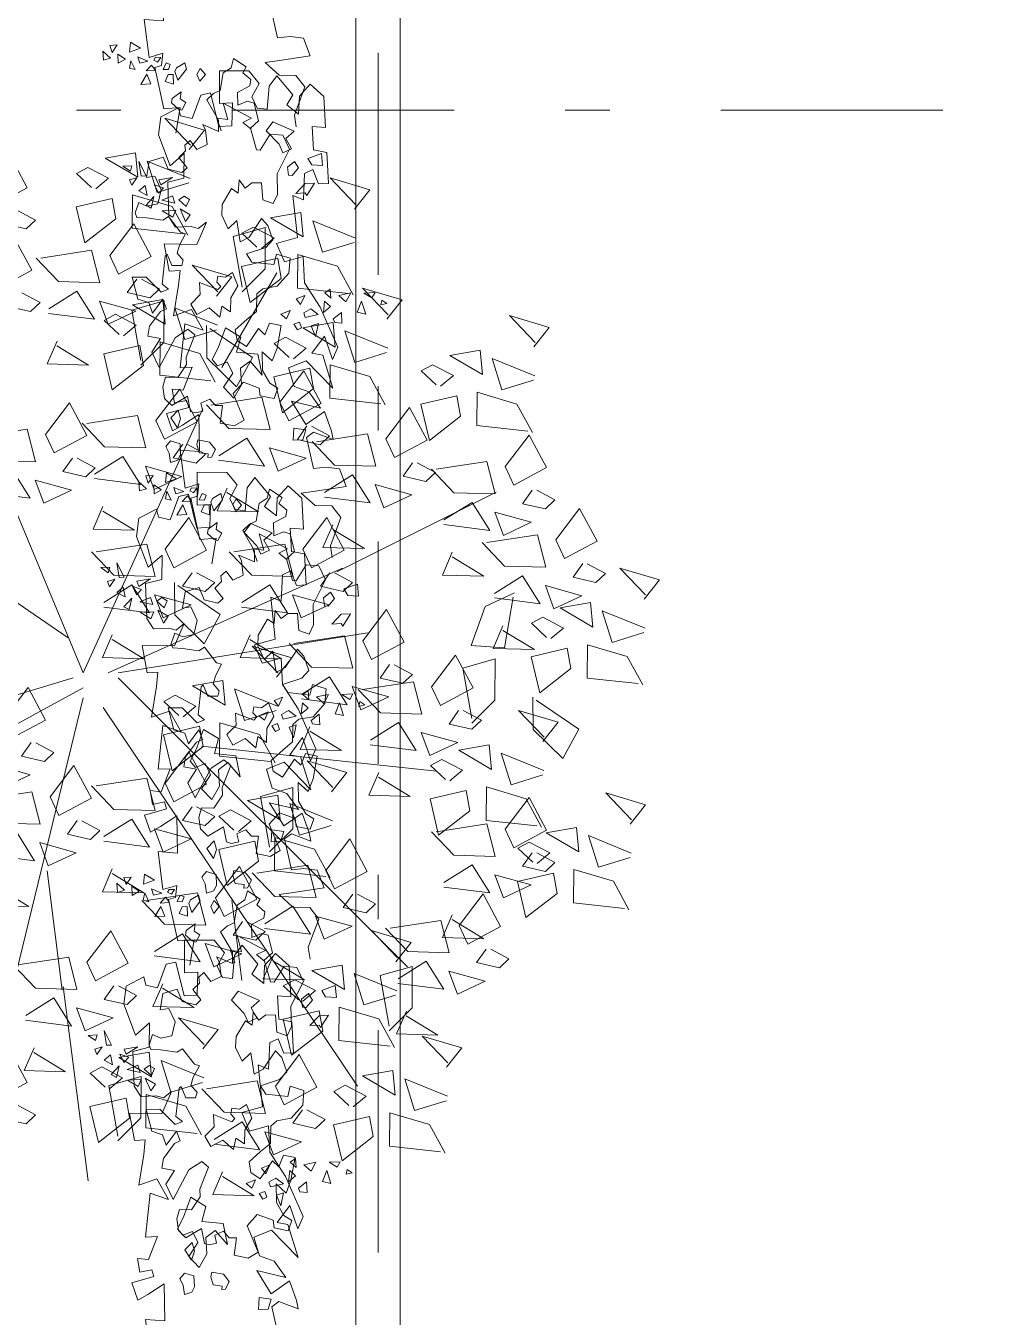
# Model space of a CAD drawing. Header units: millimetres. Extents: x -667 to -468, y -723 to -475.
# Drawn here: x -641.941 to -639.785, y -518.405 to -515.498 of the extents above; entities that cross this region are included whole.
import ezdxf

# ---------------------------------------------------------------- set-up
doc = ezdxf.new("R2010")
doc.units = ezdxf.units.MM
doc.linetypes.add('CENTER', pattern=[2, 1.25, -0.25, 0.25, -0.25])
doc.linetypes.add('DASHDOT', pattern=[1, 0.5, -0.25, 0, -0.25])
doc.layers.get('0').update_dxf_attribs({"lineweight": 9})
doc.layers.add('dinding', color=36, linetype='Continuous', lineweight=9)
doc.layers.add('GRID', color=250, linetype='CENTER', lineweight=0)
doc.layers.add('LANDSCAPE', color=7, linetype='Continuous', lineweight=9, true_color=0x002409)

# ---------------------------------------------------------------- blocks, each defined once
blk = doc.blocks.new('23ERF')
at = {"lineweight": 0}
for p, q in [((4558705.7, 561420.9), (4558850.5, 561461.7)), ((4558850.5, 561461.7), (4558849.7, 561275.5)), ((4558746.1, 561193.2), (4558705.7, 561420.9)), ((4558849.7, 561275.5), (4558746, 561172.5)), ((4558250.6, 561090.3), (4558395.4, 561131.1)), ((4558291.1, 560862.7), (4558250.6, 561090.3)), ((4558395.4, 561131.1), (4558394.7, 560945)), ((4558588.3, 560875.3), (4558586.8, 561021.4)), ((4558601.5, 561007), (4558792.9, 560877.1)), ((4558394.7, 560945), (4558291, 560842)), ((4558721.1, 560744.9), (4558588.3, 560875.3)), ((4558792.9, 560877.1), (4558721.1, 560744.9)), ((4558443.5, 559718.3), (4558442, 559864.5)), ((4558456.7, 559850), (4558648.1, 559720.2)), ((4559840.4, 559755.8), (4559972.9, 559817.7)), ((4559776.8, 559580.9), (4559840.4, 559755.8)), ((4559965.8, 559798.3), (4559926.8, 559570.3)), ((4558576.3, 559588), (4558443.5, 559718.3)), ((4558648.1, 559720.2), (4558576.3, 559588)), ((4559926.8, 559570.3), (4559776.8, 559580.9)), ((4559740, 559478.9), (4559884.7, 559519.7)), ((4559884.7, 559519.7), (4559884, 559333.5)), ((4559780.4, 559251.2), (4559740, 559478.9)), ((4560056.9, 559201.9), (4560055.4, 559348)), ((4559884, 559333.5), (4559780.3, 559230.5)), ((4560070.2, 559333.5), (4560261.5, 559203.7)), ((4560189.8, 559071.5), (4560056.9, 559201.9)), ((4560261.5, 559203.7), (4560189.8, 559071.5)), ((4558829.8, 558900.5), (4558974.6, 558941.2)), ((4558974.6, 558941.2), (4558973.9, 558755.1)), ((4558870.2, 558672.8), (4558829.8, 558900.5)), ((4558973.9, 558755.1), (4558870.1, 558652.1)), ((4559367.6, 558094.7), (4559512.4, 558135.5)), ((4559512.4, 558135.5), (4559511.7, 557949.4)), ((4559408, 557867), (4559367.6, 558094.7)), ((4559511.7, 557949.4), (4559408, 557846.4)), ((4558147.2, 557598.9), (4558292, 557639.7)), ((4558187.6, 557371.2), (4558147.2, 557598.9)), ((4558292, 557639.7), (4558291.3, 557453.5)), ((4558291.3, 557453.5), (4558187.5, 557350.5))]:
    blk.add_line(p, q, dxfattribs=at)
for points in [[(4558507.7, 561813.3), (4558576.7, 561900.6), (4558398.2, 561953.5), (4558513.6, 561833.1)], [(4557593, 561646.2), (4557700.3, 561788), (4557779.1, 561641.2), (4557632.1, 561562.5), (4557593, 561646.2)], [(4558276.4, 561687.9), (4558266.1, 561798.7), (4558129.5, 561774.4), (4558276.4, 561687.9)], [(4558088.4, 561635.8), (4558145.7, 561683.5), (4558052.4, 561732.6), (4558001, 561704.7), (4558068.6, 561641.6)], [(4558506.3, 561662.9), (4558363.9, 561618.9), (4558319.7, 561761.2), (4558512.2, 561682.7)], [(4559252.4, 561544.8), (4559321.3, 561632.1), (4559142.8, 561684.9), (4559258.2, 561564.6)], [(4558481.5, 561433.3), (4558251.6, 561458.2), (4558253, 561608.6), (4558431.5, 561555.8), (4558501.4, 561427.4)], [(4558178.1, 561501.5), (4558037.9, 561392.2), (4557999.6, 561554.3), (4558161.9, 561592.5), (4558178.1, 561501.5)], [(4557714.2, 561539.6), (4557671.2, 561478.8), (4557774, 561455.3), (4557816.5, 561495.5), (4557734.9, 561539)], [(4559021.1, 561419.3), (4559010.7, 561530.1), (4558874.1, 561505.9), (4559021.1, 561419.3)], [(4559251, 561394.3), (4559108.5, 561350.3), (4559064.4, 561492.7), (4559256.9, 561414.2)], [(4558151.5, 561336.3), (4558258.8, 561478.1), (4558337.6, 561331.3), (4558190.6, 561252.6), (4558151.5, 561336.3)], [(4558833.1, 561367.2), (4558890.4, 561414.9), (4558797, 561464), (4558745.7, 561436.2), (4558813.3, 561373.1)], [(4557613.7, 561274.3), (4557720.9, 561416.1), (4557799.7, 561269.3), (4557652.8, 561190.6), (4557613.7, 561274.3)], [(4557840.7, 561324), (4558069.3, 561359.2), (4558106.8, 561213.5), (4557920.7, 561218.5), (4557820.1, 561324.6)], [(4558922.8, 561232.9), (4558782.6, 561123.6), (4558744.3, 561285.8), (4558906.6, 561323.9), (4558922.8, 561232.9)], [(4559226.2, 561164.7), (4558996.3, 561189.6), (4558997.6, 561340.1), (4559176.2, 561287.2), (4559246, 561158.8)], [(4558631.8, 561152.2), (4558700.8, 561239.5), (4558522.3, 561292.4), (4558637.7, 561172)], [(4558655.5, 560831.2), (4558902.5, 561257.3)], [(4558272.7, 561229.7), (4558229.7, 561168.9), (4558332.5, 561145.4), (4558375, 561185.6), (4558293.4, 561229.2)], [(4557734.9, 561167.7), (4557691.9, 561106.9), (4557794.7, 561083.5), (4557837.2, 561123.6), (4557755.6, 561167.2)], [(4557876, 561095.8), (4558002.3, 561175), (4558081.6, 561048.9), (4557875.4, 561075.1)], [(4558400.5, 561026.8), (4558390.2, 561137.6), (4558253.6, 561113.3), (4558400.5, 561026.8)], [(4559397.2, 561048.9), (4559466.1, 561136.2), (4559287.6, 561189.1), (4559403, 561068.7)], [(4558104.5, 561130.9), (4558143.1, 561026.5), (4558268.8, 561085.1), (4558104.5, 561130.9)], [(4558630.4, 561001.8), (4558488, 560957.8), (4558443.8, 561100.1), (4558636.3, 561021.6)], [(4558212.6, 560974.7), (4558269.8, 561022.4), (4558176.5, 561071.5), (4558125.1, 561043.6), (4558192.7, 560980.5)], [(4559165.9, 560923.5), (4559155.5, 561034.3), (4559018.9, 561010), (4559165.9, 560923.5)], [(4560059.1, 560925), (4560128.1, 561012.3), (4559949.5, 561065.1), (4560064.9, 560944.8)], [(4558977.9, 560871.4), (4559035.2, 560919.1), (4558941.8, 560968.2), (4558890.4, 560940.3), (4558958.1, 560877.2)], [(4559395.8, 560898.5), (4559253.3, 560854.5), (4559209.2, 560996.8), (4559401.7, 560918.3)], [(4557913.4, 560950.1), (4557869.3, 560847.9), (4558055.4, 560842.9), (4557912.9, 560929.4)], [(4558302.2, 560840.4), (4558162, 560731.1), (4558123.7, 560893.2), (4558286, 560931.4), (4558302.2, 560840.4)], [(4558605.6, 560772.2), (4558375.7, 560797.1), (4558377.1, 560947.5), (4558555.6, 560894.7), (4558625.5, 560766.3)], [(4559827.8, 560799.5), (4559817.4, 560910.3), (4559680.8, 560886.1), (4559827.8, 560799.5)], [(4560057.7, 560774.6), (4559915.2, 560730.5), (4559871.1, 560872.9), (4560063.6, 560794.4)], [(4559067.6, 560737.1), (4558927.4, 560627.8), (4558889.1, 560789.9), (4559051.4, 560828.1), (4559067.6, 560737.1)], [(4558916.8, 560675.2), (4559024.1, 560817), (4559102.9, 560670.2), (4558955.9, 560591.5), (4558916.8, 560675.2)], [(4559371, 560668.9), (4559141.1, 560693.8), (4559142.4, 560844.2), (4559320.9, 560791.4), (4559390.8, 560663)], [(4559639.8, 560747.4), (4559697.1, 560795.1), (4559603.8, 560844.3), (4559552.4, 560816.4), (4559620, 560753.3)], [(4558358.3, 560592.6), (4558465.6, 560734.4), (4558544.4, 560587.6), (4558397.4, 560508.9), (4558358.3, 560592.6)], [(4558606.1, 560662.9), (4558834.7, 560698.1), (4558872.1, 560552.4), (4558686, 560557.4), (4558585.4, 560663.5)], [(4559729.5, 560613.1), (4559589.3, 560503.8), (4559551, 560666), (4559713.3, 560704.1), (4559729.5, 560613.1)], [(4560032.9, 560544.9), (4559803, 560569.9), (4559804.4, 560720.3), (4559982.9, 560667.4), (4560052.7, 560539)], [(4557861.9, 560530.6), (4557969.2, 560672.4), (4558048, 560525.6), (4557901, 560446.9), (4557861.9, 560530.6)], [(4558047.6, 560580.3), (4558276.2, 560615.5), (4558313.6, 560469.8), (4558127.5, 560474.8), (4558026.9, 560580.9)], [(4558031.1, 559457.5), (4558569.9, 560646)], [(4559392.6, 560509.9), (4559499.8, 560651.7), (4559578.7, 560504.9), (4559431.7, 560426.2), (4559392.6, 560509.9)], [(4557963.7, 559614.4), (4556526.8, 560601.1)], [(4559038.1, 560568.6), (4558995.1, 560507.8), (4559097.9, 560484.3), (4559140.4, 560524.5), (4559058.8, 560568.1)], [(4557551.2, 560518.3), (4557779.7, 560553.5), (4557817.2, 560407.8), (4557631.1, 560412.8), (4557530.5, 560518.9)], [(4558031.1, 559457.5), (4557582, 560533.8)], [(4558641.3, 560434.7), (4558767.6, 560513.9), (4558847, 560387.8), (4558640.8, 560414)], [(4559081.8, 560497.7), (4559310.4, 560532.8), (4559347.9, 560387.1), (4559161.8, 560392.2), (4559061.2, 560498.2)], [(4559930.4, 560386), (4560037.7, 560527.8), (4560116.5, 560381), (4559969.5, 560302.3), (4559930.4, 560386)], [(4558479.6, 560486), (4558436.6, 560425.1), (4558539.4, 560401.7), (4558581.9, 560441.9), (4558500.3, 560485.4)], [(4558869.9, 560469.8), (4558908.4, 560365.4), (4559034.2, 560424), (4558869.9, 560469.8)], [(4557983.1, 560424), (4557940.1, 560363.2), (4558043, 560339.7), (4558085.4, 560379.9), (4558003.8, 560423.4)], [(4558082.8, 560352), (4558209.1, 560431.3), (4558288.5, 560305.1), (4558082.3, 560331.4)], [(4558311.4, 560387.2), (4558349.9, 560282.8), (4558475.7, 560341.4), (4558311.4, 560387.2)], [(4559513.8, 560403.3), (4559470.8, 560342.5), (4559573.6, 560319.1), (4559616.1, 560359.2), (4559534.5, 560402.8)], [(4559619.6, 560373.7), (4559848.2, 560408.9), (4559885.7, 560263.2), (4559699.6, 560268.2), (4559599, 560374.3)], [(4557586.4, 560290), (4557712.7, 560369.3), (4557792, 560243.2), (4557585.8, 560269.4)], [(4557814.9, 560325.2), (4557853.5, 560220.8), (4557979.2, 560279.4), (4557814.9, 560325.2)], [(4559117.1, 560269.4), (4559243.4, 560348.6), (4559322.7, 560222.5), (4559116.5, 560248.7)], [(4558678.8, 560289), (4558634.6, 560186.8), (4558820.7, 560181.8), (4558678.2, 560268.3)], [(4559172, 559911.8), (4559890.4, 560270.6)], [(4559345.6, 560304.5), (4559384.2, 560200.2), (4559509.9, 560258.8), (4559345.6, 560304.5)], [(4560051.6, 560279.4), (4560008.6, 560218.5), (4560111.4, 560195.1), (4560153.9, 560235.3), (4560072.3, 560278.8)], [(4559654.9, 560145.4), (4559781.2, 560224.7), (4559860.5, 560098.5), (4559654.3, 560124.8)], [(4558120.3, 560206.3), (4558076.1, 560104.2), (4558262.2, 560099.2), (4558119.7, 560185.7)], [(4558399.7, 560014.1), (4558507, 560155.9), (4558585.8, 560009.1), (4558438.8, 559930.4), (4558399.7, 560014.1)], [(4559020.2, 560014.1), (4559127.5, 560155.9), (4559206.3, 560009.1), (4559059.4, 559930.4), (4559020.2, 560014.1)], [(4559883.4, 560180.6), (4559922, 560076.2), (4560047.7, 560134.8), (4559883.4, 560180.6)], [(4560157.9, 560055.4), (4560265.2, 560197.2), (4560344, 560050.4), (4560197, 559971.7), (4560157.9, 560055.4)], [(4559154.5, 560123.7), (4559110.4, 560021.6), (4559296.5, 560016.5), (4559154, 560103)], [(4558089, 560001.8), (4558317.5, 560037), (4558355, 559891.3), (4558168.9, 559896.3), (4558068.3, 560002.4)], [(4558709.5, 560001.8), (4558938.1, 560037), (4558975.5, 559891.3), (4558789.4, 559896.3), (4558688.8, 560002.4)], [(4559847.2, 560043.2), (4560075.7, 560078.3), (4560113.2, 559932.6), (4559927.1, 559937.7), (4559826.5, 560043.7)], [(4559692.3, 559999.7), (4559648.2, 559897.6), (4559834.3, 559892.6), (4559691.8, 559979.1)], [(4558143.3, 559457.5), (4559198.6, 559928.4)], [(4560279.2, 559948.8), (4560236.1, 559888), (4560339, 559864.5), (4560381.4, 559904.7), (4560299.9, 559948.3)], [(4560555.5, 559788.7), (4560624.5, 559876), (4560446, 559928.8), (4560561.4, 559808.5)], [(4558521, 559907.5), (4558477.9, 559846.7), (4558580.8, 559823.2), (4558623.2, 559863.4), (4558541.6, 559907)], [(4559141.5, 559907.5), (4559098.5, 559846.7), (4559201.3, 559823.2), (4559243.8, 559863.4), (4559162.2, 559907)], [(4559882.4, 559814.9), (4560008.7, 559894.1), (4560088.1, 559768), (4559881.8, 559794.2)], [(4558124.2, 559773.6), (4558250.5, 559852.8), (4558329.8, 559726.7), (4558123.6, 559752.9)], [(4558352.8, 559808.7), (4558391.3, 559704.3), (4558517.1, 559762.9), (4558352.8, 559808.7)], [(4558744.7, 559773.6), (4558871, 559852.8), (4558950.4, 559726.7), (4558744.2, 559752.9)], [(4558973.3, 559808.7), (4559011.9, 559704.3), (4559137.6, 559762.9), (4558973.3, 559808.7)], [(4560111, 559850), (4560149.5, 559745.7), (4560275.3, 559804.3), (4560111, 559850)], [(4559289.1, 559600.9), (4559396.4, 559742.7), (4559475.2, 559595.9), (4559328.3, 559517.2), (4559289.1, 559600.9)], [(4560324.2, 559663.2), (4560313.9, 559774), (4560177.3, 559749.8), (4560324.2, 559663.2)], [(4560136.2, 559611.2), (4560193.5, 559658.8), (4560100.2, 559708), (4560048.8, 559680.1), (4560116.4, 559617)], [(4560554.1, 559638.3), (4560411.7, 559594.3), (4560367.5, 559736.6), (4560560, 559658.1)], [(4558161.6, 559627.9), (4558117.5, 559525.7), (4558303.6, 559520.7), (4558161.1, 559607.2)], [(4558188.2, 559457.5), (4559310.9, 559636.9)], [(4558782.2, 559627.9), (4558738, 559525.7), (4558924.1, 559520.7), (4558781.6, 559607.2)], [(4559919.9, 559669.2), (4559875.7, 559567.1), (4560061.8, 559562), (4559919.3, 559648.5)], [(4558900.7, 559437.5), (4558969.7, 559524.8), (4558791.2, 559577.6), (4558906.6, 559457.3)], [(4558978.4, 559588.7), (4559207, 559623.8), (4559244.4, 559478.1), (4559058.3, 559483.2), (4558957.7, 559589.2)], [(4560529.3, 559408.6), (4560299.4, 559433.6), (4560300.8, 559584), (4560479.3, 559531.2), (4560549.2, 559402.8)], [(4559599.4, 559394.3), (4559706.7, 559536.1), (4559785.5, 559389.3), (4559638.5, 559310.6), (4559599.4, 559394.3)], [(4560225.9, 559476.9), (4560085.7, 559367.6), (4560047.4, 559529.7), (4560209.7, 559567.9), (4560225.9, 559476.9)], [(4559410.4, 559494.3), (4559367.4, 559433.5), (4559470.2, 559410), (4559512.7, 559450.2), (4559431.1, 559493.8)], [(4557986.2, 559435), (4556212.4, 558896.8)], [(4558188.2, 559435), (4559490.5, 558134.4)], [(4558669.4, 559312), (4558659.1, 559422.8), (4558522.5, 559398.6), (4558669.4, 559312)], [(4559013.6, 559360.4), (4559139.9, 559439.6), (4559219.3, 559313.5), (4559013.1, 559339.7)], [(4559242.2, 559395.5), (4559280.8, 559291.2), (4559406.5, 559349.8), (4559242.2, 559395.5)], [(4559288.7, 559382.1), (4559517.3, 559417.2), (4559554.7, 559271.5), (4559368.6, 559276.6), (4559268, 559382.6)], [(4558031.1, 559390.2), (4556392.1, 558493.2)], [(4558031.1, 559345.3), (4557582, 557506.5)], [(4557675.7, 559249.7), (4557783, 559391.5), (4557861.8, 559244.7), (4557714.8, 559166), (4557675.7, 559249.7)], [(4558481.5, 559259.9), (4558538.7, 559307.6), (4558445.4, 559356.8), (4558394, 559328.9), (4558461.6, 559265.8)], [(4558899.4, 559287.1), (4558756.9, 559243.1), (4558712.7, 559385.4), (4558905.2, 559306.9)], [(4558120.9, 559300.5), (4559266, 557596.2)], [(4559720.7, 559287.7), (4559677.7, 559226.9), (4559780.5, 559203.4), (4559823, 559243.6), (4559741.4, 559287.2)], [(4560100.4, 559148.3), (4560169.4, 559235.6), (4559990.9, 559288.4), (4560106.3, 559168.1)], [(4558874.5, 559057.4), (4558644.6, 559082.4), (4558646, 559232.8), (4558824.5, 559180), (4558894.4, 559051.6)], [(4559323.9, 559153.8), (4559450.2, 559233), (4559529.6, 559106.9), (4559323.4, 559133.1)], [(4558571.2, 559125.7), (4558430.9, 559016.4), (4558392.6, 559178.5), (4558554.9, 559216.7), (4558571.2, 559125.7)], [(4559051.1, 559214.7), (4559006.9, 559112.5), (4559193, 559107.5), (4559050.5, 559194)], [(4559552.5, 559188.9), (4559591, 559084.6), (4559716.8, 559143.2), (4559552.5, 559188.9)], [(4557797, 559143.1), (4557754, 559082.3), (4557856.8, 559058.8), (4557899.3, 559099), (4557817.7, 559142.6)], [(4558565.7, 559127), (4559621, 559014.9)], [(4559869.2, 559022.8), (4559858.8, 559133.6), (4559722.2, 559109.4), (4559869.2, 559022.8)], [(4558399.7, 558960.5), (4558507, 559102.3), (4558585.8, 558955.5), (4558438.8, 558876.8), (4558399.7, 558960.5)], [(4559148.9, 558921), (4559217.9, 559008.3), (4559039.4, 559061.2), (4559154.8, 558940.8)], [(4559681.2, 558970.7), (4559738.4, 559018.4), (4559645.1, 559067.6), (4559593.7, 559039.7), (4559661.3, 558976.6)], [(4560099.1, 558997.9), (4559956.6, 558953.8), (4559912.5, 559096.2), (4560104.9, 559017.7)], [(4557628.8, 559044.3), (4557667.3, 558939.9), (4557793.1, 558998.6), (4557628.8, 559044.3)], [(4557882.6, 558898.5), (4557989.8, 559040.3), (4558068.7, 558893.5), (4557921.7, 558814.8), (4557882.6, 558898.5)], [(4559361.4, 559008.1), (4559317.2, 558905.9), (4559503.3, 558900.9), (4559360.8, 558987.4)], [(4558089, 558948.2), (4558317.5, 558983.4), (4558355, 558837.7), (4558168.9, 558842.7), (4558068.3, 558948.8)], [(4560074.3, 558768.2), (4559844.4, 558793.2), (4559845.7, 558943.6), (4560024.2, 558890.7), (4560094.1, 558762.3)], [(4557571.8, 558886.2), (4557800.4, 558921.4), (4557837.9, 558775.7), (4557651.8, 558780.7), (4557551.2, 558886.8)], [(4558917.7, 558795.6), (4558907.3, 558906.3), (4558770.7, 558882.1), (4558917.7, 558795.6)], [(4559770.9, 558836.4), (4559630.7, 558727.1), (4559592.4, 558889.3), (4559754.7, 558927.4), (4559770.9, 558836.4)], [(4559930.4, 558753.9), (4560037.7, 558895.7), (4560116.5, 558748.9), (4559969.5, 558670.2), (4559930.4, 558753.9)], [(4560493.5, 558776.4), (4560562.4, 558863.7), (4560383.9, 558916.5), (4560499.3, 558796.2)], [(4558521, 558853.9), (4558477.9, 558793), (4558580.8, 558769.6), (4558623.2, 558809.8), (4558541.6, 558853.3)], [(4558729.7, 558743.5), (4558786.9, 558791.1), (4558693.6, 558840.3), (4558642.2, 558812.4), (4558709.8, 558749.3)], [(4559147.6, 558770.6), (4559005.1, 558726.6), (4558960.9, 558868.9), (4559153.4, 558790.4)], [(4558003.8, 558791.9), (4557960.8, 558731.1), (4558063.6, 558707.6), (4558106.1, 558747.8), (4558024.5, 558791.3)], [(4558124.2, 558719.9), (4558250.5, 558799.2), (4558329.8, 558673), (4558123.6, 558699.3)], [(4558352.8, 558755.1), (4558391.3, 558650.7), (4558517.1, 558709.3), (4558352.8, 558755.1)], [(4559619.6, 558741.6), (4559848.2, 558776.8), (4559885.7, 558631.1), (4559699.6, 558636.1), (4559599, 558742.2)], [(4560262.2, 558650.9), (4560251.8, 558761.7), (4560115.2, 558737.5), (4560262.2, 558650.9)], [(4557607.1, 558657.9), (4557733.4, 558737.2), (4557812.7, 558611.1), (4557606.5, 558637.3)], [(4558819.4, 558609.2), (4558679.2, 558499.9), (4558640.9, 558662), (4558803.2, 558700.2), (4558819.4, 558609.2)], [(4559122.8, 558541), (4558892.8, 558565.9), (4558894.2, 558716.3), (4559072.7, 558663.5), (4559142.6, 558535.1)], [(4559123.7, 558568), (4559230.9, 558709.7), (4559309.7, 558562.9), (4559162.8, 558484.2), (4559123.7, 558568)], [(4560492.1, 558626), (4560349.6, 558582), (4560305.5, 558724.3), (4560498, 558645.8)], [(4557835.6, 558693.1), (4557874.2, 558588.7), (4557999.9, 558647.3), (4557835.6, 558693.1)], [(4560074.2, 558598.8), (4560131.5, 558646.5), (4560038.1, 558695.7), (4559986.7, 558667.8), (4560054.4, 558604.7)], [(4560051.6, 558647.3), (4560008.6, 558586.5), (4560111.4, 558563), (4560153.9, 558603.2), (4560072.3, 558646.7)], [(4558627.2, 558444), (4558734.5, 558585.8), (4558813.3, 558439), (4558666.3, 558360.3), (4558627.2, 558444)], [(4558812.9, 558555.7), (4559041.5, 558590.8), (4559079, 558445.2), (4558892.9, 558450.2), (4558792.3, 558556.2)], [(4559654.9, 558513.3), (4559781.2, 558592.6), (4559860.5, 558466.4), (4559654.3, 558492.7)], [(4557937.1, 558028.2), (4557869.7, 558566.4)], [(4558161.6, 558574.2), (4558117.5, 558472.1), (4558303.6, 558467.1), (4558161.1, 558553.6)], [(4559883.4, 558548.5), (4559922, 558444.1), (4560047.7, 558502.7), (4559883.4, 558548.5)], [(4560163.9, 558464.6), (4560023.7, 558355.3), (4559985.4, 558517.4), (4560147.7, 558555.6), (4560163.9, 558464.6)], [(4560467.3, 558396.3), (4560237.4, 558421.3), (4560238.7, 558571.7), (4560417.2, 558518.9), (4560487.1, 558390.5)], [(4557644.5, 558512.3), (4557600.4, 558410.1), (4557786.5, 558405.1), (4557644, 558491.6)], [(4558316.5, 558431.7), (4558545.1, 558466.9), (4558582.5, 558321.2), (4558396.4, 558326.2), (4558295.8, 558432.3)], [(4558700.5, 558431.8), (4558745.4, 558073)], [(4558848.2, 558327.4), (4558974.5, 558406.7), (4559053.8, 558280.5), (4558847.6, 558306.7)], [(4559244.9, 558461.4), (4559201.9, 558400.5), (4559304.7, 558377.1), (4559347.2, 558417.3), (4559265.6, 558460.8)], [(4559723.5, 558320.1), (4559830.8, 558461.8), (4559909.6, 558315), (4559762.6, 558236.3), (4559723.5, 558320.1)], [(4559076.7, 558362.6), (4559115.3, 558258.2), (4559241, 558316.8), (4559076.7, 558362.6)], [(4559692.3, 558367.7), (4559648.2, 558265.5), (4559834.3, 558260.5), (4559691.8, 558347)], [(4558048, 558154.8), (4558155.3, 558296.5), (4558234.1, 558149.8), (4558087.2, 558071.1), (4558048, 558154.8)], [(4558748.5, 558337.4), (4558705.5, 558276.6), (4558808.3, 558253.1), (4558850.8, 558293.3), (4558769.2, 558336.8)], [(4559438.5, 558156.6), (4559507.5, 558243.9), (4559329, 558296.8), (4559444.4, 558176.4)], [(4559412.8, 558307.8), (4559641.4, 558342.9), (4559678.8, 558197.3), (4559492.7, 558202.3), (4559392.1, 558308.3)], [(4558351.7, 558203.4), (4558478, 558282.7), (4558557.4, 558156.6), (4558351.2, 558182.8)], [(4558580.3, 558238.6), (4558618.9, 558134.2), (4558744.6, 558192.8), (4558580.3, 558238.6)], [(4557737.3, 558142.5), (4557965.9, 558177.7), (4558003.3, 558032), (4557817.2, 558037), (4557716.6, 558143.1)], [(4558885.6, 558181.7), (4558841.5, 558079.6), (4559027.6, 558074.6), (4558885.1, 558161.1)], [(4559844.8, 558213.4), (4559801.8, 558152.6), (4559904.6, 558129.2), (4559947.1, 558169.3), (4559865.5, 558212.9)], [(4559207.3, 558031.2), (4559196.9, 558141.9), (4559060.3, 558117.7), (4559207.3, 558031.2)], [(4559448, 558079.5), (4559574.3, 558158.7), (4559653.7, 558032.6), (4559447.5, 558058.8)], [(4558389.2, 558057.8), (4558345, 557955.6), (4558531.1, 557950.6), (4558388.6, 558037.1)], [(4559019.3, 557979.1), (4559076.5, 558026.8), (4558983.2, 558075.9), (4558931.8, 558048), (4558999.4, 557984.9)], [(4559437.2, 558006.2), (4559294.7, 557962.2), (4559250.5, 558104.5), (4559443, 558026)], [(4559676.6, 558114.6), (4559715.2, 558010.3), (4559840.9, 558068.9), (4559676.6, 558114.6)], [(4557941.3, 558044.7), (4558053.5, 557170.1)], [(4558169.3, 558048.2), (4558126.3, 557987.3), (4558229.1, 557963.9), (4558271.6, 558004.1), (4558190, 558047.6)], [(4557772.5, 557914.2), (4557898.8, 557993.5), (4557978.2, 557867.3), (4557772, 557893.6)], [(4558001.1, 557949.4), (4558039.7, 557845), (4558165.4, 557903.6), (4558001.1, 557949.4)], [(4559412.3, 557776.6), (4559182.4, 557801.5), (4559183.8, 557951.9), (4559362.3, 557899.1), (4559432.2, 557770.7)], [(4558569.8, 557764.1), (4558638.7, 557851.4), (4558460.2, 557904.2), (4558575.6, 557783.9)], [(4559109, 557844.8), (4558968.7, 557735.5), (4558930.4, 557897.6), (4559092.7, 557935.8), (4559109, 557844.8)], [(4559485.5, 557933.8), (4559441.3, 557831.7), (4559627.4, 557826.6), (4559484.9, 557913.2)], [(4557810, 557768.5), (4557765.9, 557666.4), (4557951.9, 557661.4), (4557809.4, 557747.9)], [(4559666.1, 557681.5), (4559735, 557768.8), (4559556.5, 557821.6), (4559671.9, 557701.3)], [(4557593, 557617.6), (4557700.3, 557759.4), (4557779.1, 557612.6), (4557632.1, 557533.9), (4557593, 557617.6)], [(4558338.5, 557638.6), (4558328.1, 557749.4), (4558191.5, 557725.2), (4558338.5, 557638.6)], [(4558568.4, 557613.7), (4558425.9, 557569.7), (4558381.8, 557712), (4558574.3, 557633.5)], [(4558896.1, 557597), (4559003.4, 557738.7), (4559082.2, 557591.9), (4558935.2, 557513.2), (4558896.1, 557597)], [(4558150.5, 557586.5), (4558207.8, 557634.2), (4558114.4, 557683.4), (4558063, 557655.5), (4558130.7, 557592.4)], [(4559434.8, 557556), (4559424.4, 557666.8), (4559287.8, 557642.6), (4559434.8, 557556)], [(4558585.4, 557584.7), (4558814, 557619.9), (4558851.4, 557474.2), (4558665.3, 557479.2), (4558564.7, 557585.3)], [(4559246.8, 557503.9), (4559304.1, 557551.6), (4559210.7, 557600.7), (4559159.3, 557572.9), (4559227, 557509.8)], [(4559664.7, 557531), (4559522.2, 557487), (4559478.1, 557629.4), (4559670.6, 557550.9)], [(4558240.2, 557452.3), (4558100, 557342.9), (4558061.7, 557505.1), (4558224, 557543.2), (4558240.2, 557452.3)], [(4558543.6, 557384), (4558313.7, 557409), (4558315, 557559.4), (4558493.5, 557506.6), (4558563.4, 557378.2)], [(4557714.2, 557511), (4557671.2, 557450.2), (4557774, 557426.7), (4557816.5, 557466.9), (4557734.9, 557510.5)], [(4559017.4, 557490.4), (4558974.4, 557429.5), (4559077.2, 557406.1), (4559119.7, 557446.3), (4559038.1, 557489.8)], [(4559639.9, 557301.4), (4559410, 557326.3), (4559411.3, 557476.7), (4559589.8, 557423.9), (4559659.7, 557295.5)], [(4558620.6, 557356.4), (4558746.9, 557435.7), (4558826.3, 557309.5), (4558620.1, 557335.8)], [(4559336.5, 557369.6), (4559196.3, 557260.3), (4559158, 557422.5), (4559320.3, 557460.6), (4559336.5, 557369.6)], [(4558849.2, 557391.6), (4558887.8, 557287.2), (4559013.5, 557345.8), (4558849.2, 557391.6)], [(4558658.1, 557210.7), (4558613.9, 557108.6), (4558800, 557103.6), (4558657.5, 557190.1)]]:
    blk.add_lwpolyline(points, dxfattribs=at)
blk = doc.blocks.new('SEMAK')
at = {"layer": 'LANDSCAPE', "lineweight": 5}
for p, q in [((489.1515, 51.826), (489.1637, 51.8539)), ((489.1637, 51.8539), (489.1681, 51.8928)), ((489.1681, 51.8928), (489.1987, 51.8848)), ((489.1987, 51.8848), (489.2107, 51.8621)), ((489.2107, 51.8621), (489.2113, 51.817)), ((489.281, 51.8239), (489.2891, 51.8589)), ((489.2891, 51.8589), (489.326, 51.8656)), ((489.3244, 51.8801), (489.3394, 51.8793)), ((489.326, 51.8656), (489.3244, 51.8801)), ((489.3394, 51.8793), (489.3569, 51.848)), ((489.1726, 51.8034), (489.1515, 51.826)), ((489.2113, 51.817), (489.1726, 51.8034)), ((489.2865, 51.8048), (489.281, 51.8239)), ((489.3339, 51.8163), (489.2865, 51.8048)), ((489.3569, 51.848), (489.3339, 51.8163)), ((489.1786, 51.7071), (489.2037, 51.7504)), ((489.2037, 51.7504), (489.2187, 51.7138)), ((489.4406, 51.7543), (489.3831, 51.7393)), ((489.4831, 51.7318), (489.4406, 51.7543)), ((489.2109, 51.6773), (489.1786, 51.7071)), ((489.2187, 51.7138), (489.2109, 51.6773)), ((489.3831, 51.7393), (489.3961, 51.6673)), ((489.4431, 51.6193), (489.4831, 51.7318)), ((489.1856, 51.6563), (489.1559, 51.6245)), ((489.2529, 51.6208), (489.1856, 51.6563)), ((489.2621, 51.6843), (489.2529, 51.6208)), ((489.2826, 51.6915), (489.2621, 51.6843)), ((489.3124, 51.686), (489.2826, 51.6915)), ((489.3069, 51.6525), (489.3124, 51.686)), ((489.3441, 51.6375), (489.3069, 51.6525)), ((489.3664, 51.6655), (489.3441, 51.6375)), ((489.3961, 51.6673), (489.3664, 51.6655)), ((489.6131, 51.6493), (489.5556, 51.6343)), ((489.6306, 51.6068), (489.6131, 51.6493)), ((489.1559, 51.6245), (489.1524, 51.5763)), ((489.4881, 51.5743), (489.4431, 51.6193)), ((489.5531, 51.6018), (489.4881, 51.5743)), ((489.5556, 51.6343), (489.5531, 51.6018)), ((489.5706, 51.5293), (489.5981, 51.5843)), ((489.5981, 51.5843), (489.6306, 51.6068)), ((489.1524, 51.5763), (489.1654, 51.537)), ((489.1654, 51.537), (489.2156, 51.5408)), ((489.2156, 51.5408), (489.2546, 51.4885)), ((489.1406, 51.4943), (489.1131, 51.4293)), ((489.2131, 51.3743), (489.1406, 51.4943)), ((489.2546, 51.4885), (489.2546, 51.457)), ((489.5731, 51.4518), (489.5706, 51.5293)), ((489.6131, 51.4918), (489.5731, 51.4518)), ((489.6356, 51.4393), (489.6131, 51.4918)), ((489.1131, 51.4293), (489.1531, 51.3743)), ((489.2546, 51.457), (489.2956, 51.3668)), ((489.4706, 51.3993), (489.5081, 51.4268)), ((489.5081, 51.4268), (489.5631, 51.3543)), ((489.6574, 51.346), (489.6356, 51.4393)), ((489.1531, 51.3743), (489.1006, 51.3618)), ((489.2681, 51.3418), (489.2131, 51.3743)), ((489.4649, 51.3545), (489.4706, 51.3993)), ((489.5631, 51.3543), (489.5874, 51.381)), ((489.5874, 51.381), (489.6099, 51.3335)), ((489.1006, 51.3618), (489.1099, 51.321)), ((489.1099, 51.321), (489.1581, 51.2618)), ((489.2956, 51.3668), (489.2681, 51.3418)), ((489.5154, 51.3138), (489.4649, 51.3545)), ((489.6099, 51.3335), (489.6574, 51.346)), ((489.1239, 51.267), (489.1109, 51.2223)), ((489.1699, 51.211), (489.1239, 51.267)), ((489.1581, 51.2618), (489.1831, 51.2518)), ((489.2864, 51.2373), (489.3086, 51.282)), ((489.3086, 51.282), (489.3609, 51.2578)), ((489.3609, 51.2578), (489.4036, 51.2988)), ((489.4036, 51.2988), (489.4149, 51.2523)), ((489.4149, 51.2523), (489.4501, 51.2783)), ((489.4501, 51.2783), (489.4539, 51.2205)), ((489.5581, 51.282), (489.5154, 51.3138)), ((489.5636, 51.2095), (489.5581, 51.282)), ((489.1109, 51.2223), (489.0664, 51.2055)), ((489.1831, 51.2518), (489.1699, 51.211)), ((489.3271, 51.2), (489.2864, 51.2373)), ((489.4539, 51.2205), (489.4854, 51.1723)), ((489.5896, 51.189), (489.5636, 51.2095)), ((489.0664, 51.2055), (489.0479, 51.1135)), ((489.1056, 51.1155), (489.1651, 51.1823)), ((489.1651, 51.1823), (489.1966, 51.1713)), ((489.1966, 51.1713), (489.1706, 51.1488)), ((489.3271, 51.1498), (489.3271, 51.2)), ((489.4016, 51.1833), (489.3271, 51.1498)), ((489.3989, 51.152), (489.4149, 51.1703)), ((489.4149, 51.1703), (489.4016, 51.1833)), ((489.4854, 51.1723), (489.4669, 51.1145)), ((489.6494, 51.1815), (489.5896, 51.189)), ((489.7014, 51.1293), (489.6494, 51.1815)), ((489.0479, 51.1135), (489.1056, 51.1155)), ((489.1706, 51.1488), (489.1894, 51.0325)), ((489.4049, 51.127), (489.3989, 51.152)), ((489.4359, 51.133), (489.4049, 51.127)), ((489.4669, 51.1145), (489.4359, 51.133)), ((489.7089, 51.068), (489.7014, 51.1293)), ((489.1989, 51.025), (489.2156, 51.0735)), ((489.2156, 51.0735), (489.2564, 51.0755)), ((489.2639, 51.053), (489.2396, 51.0233)), ((489.2564, 51.0755), (489.2639, 51.053)), ((489.5284, 51.04), (489.5489, 51.0755)), ((489.5489, 51.0755), (489.6399, 51.0903)), ((489.6399, 51.0903), (489.6531, 51.0475)), ((489.6531, 51.0475), (489.7089, 51.068)), ((489.1894, 51.0325), (489.1989, 51.025)), ((489.2396, 51.0233), (489.2509, 50.9898)), ((489.6101, 51.0178), (489.5284, 51.04)), ((489.6419, 50.9878), (489.6101, 51.0178)), ((489.2509, 50.9898), (489.2789, 50.9433)), ((489.2789, 50.9433), (489.2584, 50.9358)), ((489.4959, 50.9), (489.5046, 50.9895)), ((489.5046, 50.9895), (489.5439, 50.971)), ((489.5439, 50.971), (489.5991, 50.8968)), ((489.6234, 50.9265), (489.6419, 50.9878)), ((489.2584, 50.9358), (489.2119, 50.8688)), ((489.4336, 50.8745), (489.4576, 50.9328)), ((489.4576, 50.9328), (489.4959, 50.9)), ((489.5991, 50.8968), (489.6234, 50.9265)), ((489.0796, 50.865), (489.0741, 50.8463)), ((489.0741, 50.8463), (489.0909, 50.8035)), ((489.1206, 50.8688), (489.0796, 50.865)), ((489.1876, 50.8818), (489.1206, 50.8688)), ((489.2119, 50.8688), (489.1876, 50.8818)), ((489.4386, 50.8295), (489.4336, 50.8745)), ((489.6506, 50.8368), (489.6081, 50.8193)), ((489.6706, 50.7993), (489.6506, 50.8368)), ((489.0909, 50.8035), (489.1244, 50.8203)), ((489.1244, 50.8203), (489.1709, 50.813)), ((489.1709, 50.813), (489.1876, 50.7553)), ((489.4801, 50.7653), (489.4386, 50.8295)), ((489.5076, 50.7853), (489.4801, 50.7653)), ((489.5141, 50.731), (489.5076, 50.7853)), ((489.6081, 50.8193), (489.6066, 50.7485)), ((489.6731, 50.7143), (489.6706, 50.7993)), ((489.7864, 50.7995), (489.7471, 50.7995)), ((489.7471, 50.7995), (489.7881, 50.7603)), ((489.7919, 50.8105), (489.7864, 50.7995)), ((489.8274, 50.7603), (489.7919, 50.8105)), ((489.1876, 50.7553), (489.1634, 50.6975)), ((489.5366, 50.766), (489.5141, 50.731)), ((489.5666, 50.746), (489.5366, 50.766)), ((489.6066, 50.7485), (489.5666, 50.746)), ((489.7206, 50.7218), (489.7354, 50.7238)), ((489.7354, 50.7238), (489.7634, 50.694)), ((489.7881, 50.7603), (489.8274, 50.7603)), ((489.1281, 50.7013), (489.1429, 50.6343)), ((489.1634, 50.6975), (489.1281, 50.7013)), ((489.2024, 50.6193), (489.2211, 50.6715)), ((489.2211, 50.6715), (489.2769, 50.6883)), ((489.2994, 50.6695), (489.2676, 50.6248)), ((489.2769, 50.6883), (489.2994, 50.6695)), ((489.7306, 50.6143), (489.6731, 50.7143)), ((489.7186, 50.6883), (489.7206, 50.7218)), ((489.7484, 50.666), (489.7186, 50.6883)), ((489.7634, 50.694), (489.7484, 50.666)), ((489.8049, 50.656), (489.8194, 50.6835)), ((489.8194, 50.6835), (489.8644, 50.6885)), ((489.8644, 50.6885), (489.8619, 50.6385)), ((489.1429, 50.6343), (489.2024, 50.6193)), ((489.2676, 50.6248), (489.2974, 50.5988)), ((489.8619, 50.6385), (489.8049, 50.656)), ((489.2974, 50.5988), (489.2956, 50.5745)), ((489.2956, 50.5745), (489.3179, 50.556)), ((489.3179, 50.556), (489.3441, 50.595)), ((489.3441, 50.595), (489.3886, 50.5765)), ((489.3886, 50.5765), (489.3849, 50.517)), ((489.5719, 50.5175), (489.5931, 50.6093)), ((489.5931, 50.6093), (489.6081, 50.6118)), ((489.6081, 50.6118), (489.6531, 50.5468)), ((489.7056, 50.5543), (489.7306, 50.6143)), ((489.2606, 50.5228), (489.2836, 50.4173)), ((489.3739, 50.4928), (489.4389, 50.5243)), ((489.3849, 50.517), (489.3739, 50.4928)), ((489.4339, 50.4693), (489.4489, 50.5228)), ((489.4389, 50.5243), (489.4409, 50.4778)), ((489.5744, 50.5228), (489.5409, 50.4923)), ((489.6074, 50.489), (489.5719, 50.5175)), ((489.6531, 50.5468), (489.7056, 50.5543)), ((489.7576, 50.4728), (489.7626, 50.5228)), ((489.4409, 50.4778), (489.3961, 50.3903)), ((489.4794, 50.4768), (489.4339, 50.4693)), ((489.4644, 50.4083), (489.4794, 50.4768)), ((489.5789, 50.4768), (489.4644, 50.4083)), ((489.5409, 50.4923), (489.5789, 50.4768)), ((489.5934, 50.4145), (489.6074, 50.489)), ((489.8076, 50.3578), (489.7576, 50.4728)), ((489.2156, 50.4188), (489.1866, 50.2448)), ((489.2836, 50.4173), (489.2156, 50.4188)), ((489.2491, 50.396), (489.2751, 50.422)), ((489.2751, 50.422), (489.2901, 50.4275)), ((489.2901, 50.4275), (489.3086, 50.3978)), ((489.5246, 50.42), (489.5654, 50.4053)), ((489.5264, 50.366), (489.5246, 50.42)), ((489.5654, 50.4053), (489.5934, 50.4145)), ((489.2529, 50.3773), (489.2491, 50.396)), ((489.2919, 50.3513), (489.2529, 50.3773)), ((489.3086, 50.3978), (489.2864, 50.381)), ((489.2864, 50.381), (489.2919, 50.3513)), ((489.3961, 50.3903), (489.4259, 50.366)), ((489.4259, 50.366), (489.4539, 50.355)), ((489.4539, 50.355), (489.4706, 50.2823)), ((489.5786, 50.342), (489.5264, 50.366)), ((489.7726, 50.3078), (489.8076, 50.3578)), ((489.1256, 50.3123), (489.1666, 50.3123)), ((489.1526, 50.2713), (489.1256, 50.3123)), ((489.1666, 50.3123), (489.1526, 50.2713)), ((489.2616, 50.3183), (489.2276, 50.3048)), ((489.2276, 50.3048), (489.2411, 50.2773)), ((489.2616, 50.2773), (489.2616, 50.3183)), ((489.2696, 50.2655), (489.2806, 50.3028)), ((489.2806, 50.3028), (489.3179, 50.258)), ((489.3609, 50.2823), (489.3719, 50.312)), ((489.3719, 50.312), (489.3961, 50.2843)), ((489.5526, 50.286), (489.5841, 50.3158)), ((489.5841, 50.3158), (489.5786, 50.342)), ((489.6476, 50.2478), (489.7026, 50.3028)), ((489.7026, 50.3028), (489.7726, 50.3078)), ((489.1041, 50.2493), (489.0811, 50.2418)), ((489.0811, 50.2418), (489.0891, 50.2113)), ((489.0891, 50.2113), (489.1041, 50.2493)), ((489.1506, 50.2573), (489.1736, 50.2343)), ((489.1891, 50.2573), (489.1506, 50.2573)), ((489.1736, 50.2343), (489.1891, 50.2573)), ((489.1866, 50.2448), (489.2156, 50.2378)), ((489.2156, 50.2378), (489.2231, 50.1873)), ((489.2431, 50.2563), (489.2211, 50.2543)), ((489.2211, 50.2543), (489.2356, 50.2283)), ((489.2411, 50.2773), (489.2616, 50.2773)), ((489.2521, 50.2358), (489.2431, 50.2563)), ((489.2769, 50.2508), (489.2696, 50.2655)), ((489.3124, 50.232), (489.2769, 50.2508)), ((489.3179, 50.258), (489.3124, 50.232)), ((489.3756, 50.258), (489.3609, 50.2823)), ((489.3961, 50.2843), (489.3756, 50.258)), ((489.4706, 50.2823), (489.5041, 50.2618)), ((489.5041, 50.2618), (489.5171, 50.2245)), ((489.5171, 50.2245), (489.5674, 50.2618)), ((489.5674, 50.2618), (489.5526, 50.286)), ((489.6976, 50.2428), (489.6476, 50.2478)), ((489.8366, 50.2293), (489.6976, 50.2428)), ((488.9746, 50.2038), (488.9746, 50.1658)), ((489.0051, 50.1963), (488.9746, 50.2038)), ((488.9746, 50.1658), (489.0051, 50.1963)), ((489.0356, 50.2193), (489.0661, 50.2038)), ((489.0356, 50.1813), (489.0356, 50.2193)), ((489.0661, 50.2038), (489.0356, 50.1813)), ((489.1251, 50.2233), (489.1181, 50.1963)), ((489.1181, 50.1963), (489.1591, 50.2163)), ((489.1591, 50.2163), (489.1251, 50.2233)), ((489.1651, 50.2018), (489.1536, 50.0428)), ((489.2231, 50.1873), (489.1651, 50.2018)), ((489.1841, 50.2138), (489.1991, 50.2228)), ((489.1916, 50.2023), (489.1841, 50.2138)), ((489.2136, 50.2043), (489.1916, 50.2023)), ((489.1991, 50.2228), (489.2136, 50.2043)), ((489.2356, 50.2283), (489.2521, 50.2358)), ((489.8116, 50.1543), (489.8366, 50.2293)), ((489.0126, 50.1733), (489.0051, 50.1428)), ((489.0051, 50.1428), (489.0356, 50.1428)), ((489.0356, 50.1428), (489.0126, 50.1733)), ((489.0846, 50.1748), (489.0916, 50.1338)), ((489.1321, 50.1613), (489.0846, 50.1748)), ((489.0916, 50.1338), (489.1321, 50.1613)), ((489.6816, 50.0168), (489.7046, 50.1473)), ((489.7046, 50.1473), (489.7566, 50.1443)), ((489.7566, 50.1443), (489.8116, 50.1543)), ((489.1536, 50.0428), (489.2336, 50.0528)), ((489.2336, 50.0528), (489.2386, 49.8978)), ((489.6261, 50.0258), (489.6661, 50.0258)), ((489.6311, 49.9758), (489.6261, 50.0258)), ((489.6661, 50.0258), (489.6811, 49.9858)), ((489.7916, 50.0318), (489.7116, 49.9968)), ((489.7866, 49.9968), (489.7916, 50.0318)), ((489.6811, 49.9858), (489.6311, 49.9758)), ((489.7116, 49.9968), (489.6816, 50.0168)), ((489.7616, 49.9128), (489.7866, 49.9968)), ((489.1251, 49.9603), (489.1036, 49.8878)), ((489.1686, 49.9388), (489.1251, 49.9603)), ((489.2386, 49.8978), (489.1686, 49.9388)), ((489.6266, 49.8628), (489.6816, 49.9628)), ((489.6816, 49.9628), (489.7616, 49.9128)), ((489.1036, 49.8878), (489.1976, 49.8663)), ((489.1976, 49.8663), (489.1906, 49.8373)), ((489.7466, 49.8978), (489.6266, 49.8628)), ((489.7016, 49.8278), (489.7466, 49.8978)), ((489.1401, 49.8448), (489.1331, 49.7868)), ((489.1906, 49.8373), (489.1401, 49.8448)), ((489.3881, 49.8378), (489.3471, 49.7903)), ((489.4221, 49.7833), (489.3881, 49.8378)), ((489.6416, 49.8028), (489.7016, 49.8278)), ((489.8016, 49.8178), (489.6966, 49.6978)), ((489.7666, 49.6778), (489.8016, 49.8178)), ((489.1331, 49.7868), (489.1786, 49.7938)), ((489.1786, 49.7938), (489.2206, 49.6998)), ((489.3471, 49.7903), (489.3881, 49.7338)), ((489.4221, 49.7143), (489.4221, 49.7833)), ((489.6216, 49.7228), (489.6416, 49.8028)), ((489.1706, 49.6998), (489.1996, 49.5183)), ((489.2206, 49.6998), (489.1706, 49.6998)), ((489.3266, 49.6998), (489.3061, 49.6728)), ((489.3676, 49.6863), (489.3266, 49.6998)), ((489.3881, 49.7338), (489.3676, 49.6863)), ((489.4631, 49.6868), (489.4221, 49.7143)), ((489.5106, 49.7483), (489.4631, 49.6868)), ((489.4971, 49.6598), (489.5106, 49.7483)), ((489.6966, 49.6978), (489.6216, 49.7228)), ((489.3061, 49.6728), (489.3336, 49.6253)), ((489.4086, 49.6463), (489.4971, 49.6598)), ((489.4291, 49.5848), (489.4086, 49.6463)), ((489.7216, 49.6678), (489.7666, 49.6778)), ((489.7781, 49.5988), (489.7216, 49.6678)), ((489.7666, 49.4778), (489.8316, 49.6478)), ((489.8066, 49.6978), (489.7781, 49.5988)), ((489.8316, 49.6478), (489.8066, 49.6978)), ((489.3336, 49.6253), (489.3676, 49.5438)), ((489.7406, 49.5983), (489.7251, 49.5528)), ((489.7556, 49.5448), (489.7406, 49.5983)), ((489.1996, 49.5183), (489.2746, 49.5483)), ((489.2746, 49.5483), (489.2301, 49.4598)), ((489.3676, 49.5438), (489.4291, 49.5848)), ((489.6531, 49.5428), (489.6676, 49.5673)), ((489.6771, 49.5353), (489.6531, 49.5428)), ((489.6676, 49.5673), (489.6846, 49.5598)), ((489.6846, 49.5598), (489.6771, 49.5353)), ((489.7251, 49.5528), (489.7556, 49.5448)), ((489.8186, 49.5293), (489.8236, 49.5443)), ((489.8236, 49.5443), (489.8536, 49.5493)), ((489.8536, 49.5493), (489.8536, 49.5043)), ((489.6016, 49.4988), (489.6236, 49.5183)), ((489.6406, 49.4843), (489.6016, 49.4988)), ((489.6236, 49.5183), (489.6406, 49.4843)), ((489.6966, 49.4978), (489.7016, 49.5178)), ((489.7266, 49.4828), (489.6966, 49.4978)), ((489.7016, 49.5178), (489.7566, 49.5078)), ((489.7566, 49.5078), (489.7266, 49.4828)), ((489.7786, 49.4998), (489.8091, 49.4768)), ((489.7861, 49.4538), (489.7786, 49.4998)), ((489.8536, 49.5043), (489.8186, 49.5293)), ((489.9196, 49.5063), (489.9546, 49.5163)), ((489.9396, 49.4613), (489.9196, 49.5063)), ((489.9546, 49.5163), (489.9396, 49.4613)), ((489.1541, 49.4818), (489.1811, 49.3553)), ((489.2301, 49.4598), (489.1541, 49.4818)), ((489.6681, 49.4378), (489.6851, 49.4623)), ((489.7046, 49.4258), (489.6681, 49.4378)), ((489.6851, 49.4623), (489.7046, 49.4258)), ((489.7066, 49.3728), (489.7666, 49.4778)), ((489.8091, 49.4768), (489.7861, 49.4538)), ((489.7896, 49.4193), (489.8126, 49.4423)), ((489.8126, 49.4423), (489.8126, 49.4043)), ((489.8461, 49.4323), (489.8751, 49.4608)), ((489.8966, 49.4248), (489.8461, 49.4323)), ((489.8751, 49.4608), (489.8966, 49.4248)), ((489.9836, 49.4498), (489.9516, 49.4278)), ((489.9981, 49.4278), (489.9836, 49.4498)), ((490.0196, 49.4813), (490.0446, 49.4763)), ((490.0246, 49.4613), (490.0196, 49.4813)), ((490.0446, 49.4763), (490.0246, 49.4613)), ((489.8126, 49.4043), (489.7896, 49.4193)), ((489.9516, 49.4278), (489.9981, 49.4278)), ((489.1811, 49.3553), (489.1911, 49.2953)), ((489.7066, 49.2628), (489.7066, 49.3728)), ((489.1461, 49.2953), (489.1311, 49.1803)), ((489.1911, 49.2953), (489.1461, 49.2953)), ((489.5981, 49.2023), (489.6271, 49.2808)), ((489.6271, 49.2808), (489.7066, 49.2628)), ((489.1311, 49.1803), (489.2661, 49.1898)), ((489.2661, 49.1898), (489.3111, 49.0988)), ((489.6866, 49.1828), (489.5981, 49.2023)), ((489.6766, 49.0068), (489.6866, 49.1828)), ((489.1811, 49.1138), (489.1561, 49.0688)), ((489.2461, 49.1138), (489.1811, 49.1138)), ((489.2761, 49.1238), (489.2461, 49.1138)), ((489.3111, 49.0988), (489.2761, 49.1238)), ((489.1296, 49.0423), (489.1726, 49.0713)), ((489.1561, 49.0688), (489.1586, 48.9238)), ((489.1726, 49.0713), (489.1871, 49.0428)), ((489.2246, 49.0918), (489.2041, 49.0373)), ((489.2041, 49.0373), (489.2451, 49.0648)), ((489.2451, 49.0648), (489.2246, 49.0918)), ((489.0636, 49.0153), (489.0841, 49.0288)), ((489.0976, 48.9813), (489.0636, 49.0153)), ((489.0841, 49.0288), (489.0976, 48.9813)), ((489.1871, 49.0428), (489.1296, 49.0423)), ((489.1836, 49.0128), (489.1301, 48.9978)), ((489.1761, 48.9823), (489.1836, 49.0128)), ((489.2016, 48.9998), (489.2306, 49.0288)), ((489.2236, 48.9858), (489.2016, 48.9998)), ((489.2451, 49.0003), (489.2236, 48.9858)), ((489.2306, 49.0288), (489.2451, 49.0003)), ((489.7196, 49.0268), (489.6766, 49.0068)), ((489.7301, 48.9168), (489.7196, 49.0268)), ((489.0366, 48.9543), (489.0706, 48.9748)), ((489.0641, 48.9338), (489.0366, 48.9543)), ((489.0706, 48.9748), (489.0641, 48.9338)), ((489.1181, 48.9683), (489.1036, 48.9323)), ((489.1036, 48.9323), (489.1396, 48.9468)), ((489.1396, 48.9468), (489.1181, 48.9683)), ((489.1301, 48.9978), (489.1761, 48.9823)), ((489.7861, 48.9638), (489.7656, 48.9023)), ((489.8271, 48.9638), (489.7861, 48.9638)), ((489.8271, 48.8343), (489.8271, 48.9638)), ((489.0081, 48.9293), (489.0006, 48.9063)), ((489.0006, 48.9063), (489.0311, 48.8988)), ((489.0311, 48.8988), (489.0081, 48.9293)), ((489.0501, 48.8928), (489.0431, 48.8313)), ((489.0431, 48.8313), (489.0706, 48.8928)), ((489.0706, 48.8928), (489.0501, 48.8928)), ((489.1296, 48.9338), (489.1226, 48.9123)), ((489.1226, 48.9123), (489.1801, 48.9053)), ((489.1801, 48.9053), (489.1296, 48.9343)), ((489.1586, 48.9238), (489.2266, 48.9103)), ((489.2266, 48.9103), (489.2336, 48.8083)), ((489.7656, 48.9023), (489.7301, 48.9168)), ((489.0056, 48.8708), (488.9751, 48.8478)), ((488.9751, 48.8478), (489.0131, 48.8478)), ((489.0131, 48.8478), (489.0056, 48.8708)), ((489.1721, 48.8563), (489.1311, 48.7253)), ((489.2336, 48.8083), (489.1721, 48.8563)), ((489.6301, 48.7903), (489.5801, 48.7318)), ((489.6446, 48.8263), (489.6301, 48.7903)), ((489.6811, 48.8118), (489.6446, 48.8263)), ((489.6596, 48.7683), (489.6811, 48.8118)), ((489.7726, 48.8208), (489.8271, 48.8343)), ((489.7726, 48.7238), (489.7726, 48.8208)), ((489.5801, 48.7318), (489.6091, 48.6958)), ((489.6091, 48.6958), (489.6961, 48.7393)), ((489.6961, 48.7393), (489.6596, 48.7683)), ((489.8271, 48.7308), (489.7726, 48.7238)), ((489.8271, 48.6013), (489.8271, 48.7308)), ((489.1311, 48.7253), (489.1446, 48.6503)), ((489.3566, 48.5613), (489.3836, 48.7033)), ((489.3836, 48.7033), (489.4381, 48.7033)), ((489.4381, 48.7033), (489.4451, 48.6078)), ((489.1446, 48.6503), (489.2196, 48.6163)), ((489.2196, 48.6163), (489.2266, 48.6503)), ((489.2266, 48.6503), (489.2746, 48.6638)), ((489.2746, 48.6638), (489.3156, 48.5683)), ((489.5271, 48.5873), (489.5476, 48.6348)), ((489.5476, 48.6348), (489.5886, 48.6418)), ((489.5886, 48.6418), (489.6021, 48.5463)), ((489.6706, 48.6283), (489.7181, 48.6693)), ((489.6976, 48.5873), (489.6706, 48.6283)), ((489.7181, 48.6693), (489.7251, 48.5943)), ((489.3906, 48.6078), (489.3976, 48.4713)), ((489.4451, 48.6078), (489.3906, 48.6078)), ((489.5611, 48.5328), (489.5271, 48.5873)), ((489.6361, 48.5053), (489.6976, 48.5873)), ((489.7251, 48.5943), (489.7726, 48.5468)), ((489.7726, 48.5468), (489.8271, 48.6013)), ((489.3156, 48.5683), (489.3566, 48.5613)), ((489.5201, 48.4783), (489.5611, 48.5328)), ((489.6021, 48.5463), (489.6361, 48.5053)), ((489.3976, 48.4713), (489.5201, 48.4783))]:
    blk.add_line(p, q, dxfattribs=at)

msp = doc.modelspace()

# ---------------------------------------------------------------- linework, layer by layer
at = {"layer": 'dinding'}
for p, q in [((-641.0983, -505.6381), (-641.0983, -525.7381)), ((-641.1983, -505.7381), (-641.1983, -525.6381))]:
    msp.add_line(p, q, dxfattribs=at)
at = {"layer": 'GRID', "linetype": 'DASHDOT', "lineweight": 0}
for p, q in [((-641.1483, -503.4591), (-641.1483, -527.0326)), ((-662.3772, -515.6881), (-637.6281, -515.6881))]:
    msp.add_line(p, q, dxfattribs=at)

# ---------------------------------------------------------------- block references
at = {"layer": 'LANDSCAPE', "xscale": -0.5397948623633152, "yscale": 0.5397948623633152, "zscale": 0.5397948623633152, "rotation": 182.9524330381508}
for p in [(-906.7578, -502.1072), (-906.6768, -503.0764), (-906.7265, -503.9801), (-906.755, -505.033)]:
    msp.add_blockref('SEMAK', p, dxfattribs=at)
at = {"layer": 'LANDSCAPE', "xscale": 0.0005000000000000001, "yscale": 0.0005000000000000001, "zscale": 0.0005000000000000001}
msp.add_blockref('23ERF', (-2920.8275, -796.6832), dxfattribs=at)

doc.saveas('drawing.dxf')
